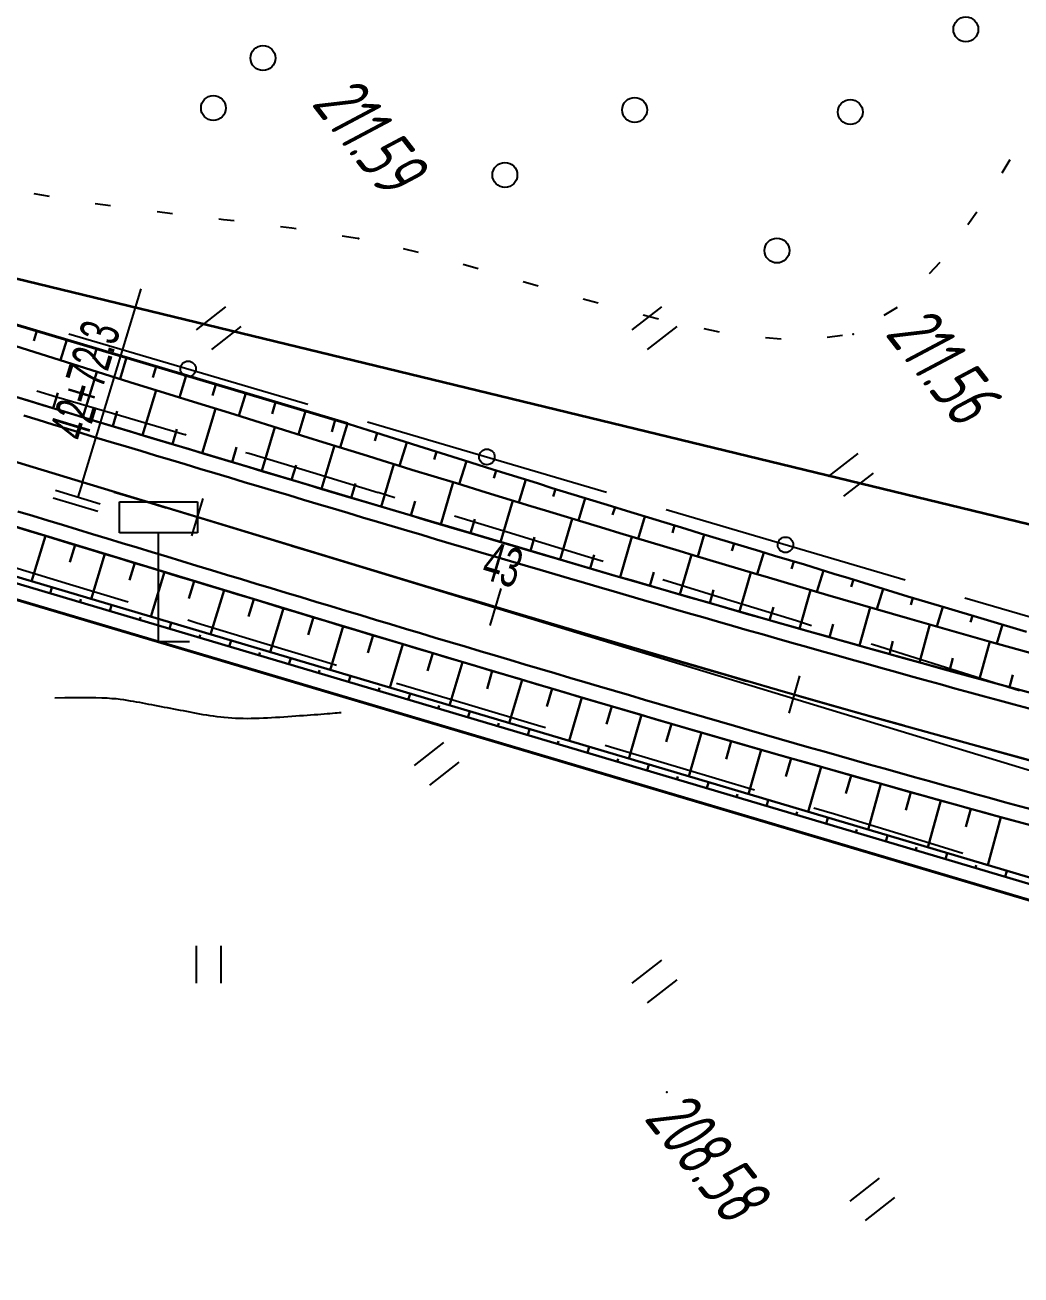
# Model space of a CAD drawing. Header units: millimetres. Extents: x -1799 to 6962, y -1020 to 4121.
# Drawn here: x 1985.3 to 2049.3, y 2191.9 to 2272.2 of the extents above; entities that cross this region are included whole.
import ezdxf
from ezdxf import colors
from ezdxf.entities.mleader import LeaderData, LeaderLine
from ezdxf.math import Vec2, Vec3

# ---------------------------------------------------------------- set-up
doc = ezdxf.new("R2010")
doc.units = ezdxf.units.MM
for name, pattern in [('CONTI', [0]), ('DASHED', [0.75, 0.5, -0.25]), ('STROT', [1.7, 0.5, -1.2])]:
    doc.linetypes.add(name, pattern=pattern)
for name, color, linetype, lineweight in [('10', 1, 'Continuous', 35), ('КОПИЯ_ОСЬ_13_ОТКОСЫ', 7, 'Continuous', 30), ('ОСЬ_ВЕРХ_ПОКРЫТИЯ_ГРАНИЦЫ_ПОЛОС', 7, 'Continuous', 30), ('ОСЬ_ВЕРХ_ПОКРЫТИЯ_ОСЬ', 1, 'Continuous', 30), ('Отметки', 5, 'Continuous', 30)]:
    doc.layers.add(name, color=color, linetype=linetype, lineweight=lineweight)
for name, color, linetype in [('_Ростелеком', 6, 'Continuous'), ('GOR_BDEFAULT', 212, 'CONTI'), ('PI_OTDEFAULT', 172, 'CONTI'), ('PI_TTDEFAULT', 5, 'CONTI'), ('PLN_O', 7, 'CONTI'), ('SIT_LDEFAULT', 7, 'CONTI'), ('ZAPSKDEFAULT', 7, 'CONTI'), ('КОПИЯ_ОСЬ_ТАНГЕНСЫ', 1, 'Continuous'), ('ОСЬ_ВЕРХ_ПОКРЫТИЯ_ПИКЕТЫ', 1, 'Continuous'), ('ОСЬ_ВЕРХ_ПОКРЫТИЯ_РАЗБИВКА_КРИВ', 1, 'Continuous'), ('ОСЬ_ВЕРХ_ПОКРЫТИЯ_ТАНГЕНСЫ', 1, 'Continuous'), ('разметка', 7, 'Continuous')]:
    doc.layers.add(name, color=color, linetype=linetype)
doc.styles.add('eskd', font='spds.shx', dxfattribs={"width": 1.2, "oblique": 15})
doc.styles.get("Standard").update_dxf_attribs({"font": 'arial.ttf'})
doc.styles.add('STYLE1', font='romand.shx', dxfattribs={"width": 0.9})
doc.styles.add('ГОСТ', font='', dxfattribs={"oblique": 15, "height": 4})
doc.styles.get('ГОСТ').set_extended_font_data('GOST type A')
doc.linetypes.add('кабель_связи_проект.', pattern='A,10,-1,["/",STYLE1,S=3,R=0,X=0,Y=-1.5],-4.1', length=15.1)

# ---------------------------------------------------------------- blocks, each defined once
blk = doc.blocks.new('BL_2011')
at = {"color": 0}
for p, q in [((0, 0), (0, 2.4)), ((1.6, 0), (1.6, 2.4))]:
    blk.add_line(p, q, dxfattribs=at)
blk = doc.blocks.new('BL_2002')
at = {"color": 0}
blk.add_circle((0, 0), 0.8, dxfattribs=at)
blk = doc.blocks.new('BL_13')
at = {"color": 0}
for p, q in [((-2.5, 7), (-2.5, 9)), ((-2.5, 9), (2.5, 9)), ((2.5, 9), (2.5, 7)), ((0, 7), (-2.5, 7)), ((0, 0), (0, 7)), ((2.5, 7), (0, 7)), ((2, 0), (0, 0))]:
    blk.add_line(p, q, dxfattribs=at)
blk = doc.blocks.new('_None')

msp = doc.modelspace()

# ---------------------------------------------------------------- linework, layer by layer
at = {"layer": '10'}
for points in [[(1669.736, 2453.013), (1726.416, 2400.563), (1756.386, 2382.173), (1836.676, 2319.303), (1870.276, 2298.053), (1950.006, 2264.373), (2101.216, 2227.683), (2162.086, 2219.923), (2159.526, 2213.473), (2297.716, 2209.333)], [(2183.506, 2191.983), (2147.736, 2194.533), (2142.616, 2191.883), (2116.186, 2194.943), (2121.506, 2198.673), (2060.256, 2212.883), (1954.216, 2244.373), (1908.266, 2259.993), (1868.806, 2274.963), (1861.986, 2277.543), (1816.176, 2308.343), (1771.536, 2341.523), (1769.966, 2334.713), (1760.116, 2342.793)]]:
    msp.add_lwpolyline(points, dxfattribs=at)
at = {"layer": '_Ростелеком', "linetype": 'кабель_связи_проект.', "lineweight": 40, "ltscale": 0.25}
msp.add_lwpolyline([(1696.715, 2398.476), (1727.091, 2370.957), (1759.705, 2347.136), (1771.536, 2341.523), (1788.745, 2328.732), (1824.304, 2302.879), (1851.469, 2285.137), (1851.469, 2285.137), (1863.175, 2278.062), (1878.271, 2271.373), (1892.091, 2266.13), (1908.266, 2259.993), (1954.216, 2244.373), (2038.371, 2219.382), (2060.256, 2212.883), (2096.453, 2204.486), (2121.506, 2198.673), (2147.736, 2194.533), (2165.621, 2193.258)], dxfattribs=at)
at = {"layer": 'GOR_BDEFAULT', "color": 212, "elevation": 210, "flags": 128}
msp.add_lwpolyline([(2005.652, 2228.019), (2005.532, 2228.009), (2005.402, 2227.999), (2005.262, 2227.989), (2005.102, 2227.979), (2004.932, 2227.959), (2004.742, 2227.949), (2004.552, 2227.929), (2004.352, 2227.919), (2004.142, 2227.899), (2003.922, 2227.889), (2003.692, 2227.869), (2003.462, 2227.849), (2003.222, 2227.829), (2002.982, 2227.819), (2002.732, 2227.799), (2002.482, 2227.779), (2002.222, 2227.759), (2001.972, 2227.739), (2001.712, 2227.719), (2001.442, 2227.709), (2001.182, 2227.689), (2000.922, 2227.679), (2000.652, 2227.669), (2000.392, 2227.659), (2000.132, 2227.649), (1999.872, 2227.649), (1999.612, 2227.639), (1999.362, 2227.649), (1999.112, 2227.649), (1998.862, 2227.659), (1998.622, 2227.669), (1998.382, 2227.689), (1998.142, 2227.709), (1997.912, 2227.739), (1997.682, 2227.769), (1997.452, 2227.799), (1997.232, 2227.829), (1997.012, 2227.859), (1996.792, 2227.899), (1996.582, 2227.939), (1996.362, 2227.979), (1996.152, 2228.009), (1995.942, 2228.059), (1995.732, 2228.099), (1995.532, 2228.139), (1995.322, 2228.179), (1995.112, 2228.219), (1994.912, 2228.259), (1994.702, 2228.299), (1994.502, 2228.339), (1994.302, 2228.369), (1994.102, 2228.409), (1993.892, 2228.449), (1993.692, 2228.489), (1993.492, 2228.529), (1993.302, 2228.559), (1993.102, 2228.599), (1992.902, 2228.639), (1992.712, 2228.679), (1992.512, 2228.709), (1992.322, 2228.749), (1992.122, 2228.779), (1991.912, 2228.819), (1991.692, 2228.849), (1991.462, 2228.879), (1991.202, 2228.909), (1990.922, 2228.929), (1990.612, 2228.959), (1990.272, 2228.969), (1989.892, 2228.989), (1989.462, 2228.989), (1988.992, 2228.989), (1988.472, 2228.989), (1987.902, 2228.979), (1987.262, 2228.959)], dxfattribs=at)
at = {"layer": 'PI_TTDEFAULT', "color": 5}
for p in [(2006.762, 2258.509, 211.595), (2038.532, 2252.369, 211.564), (2026.572, 2203.639, 208.581)]:
    msp.add_point(p, dxfattribs=at)
at = {"layer": 'PLN_O'}
for p, q in [((1988.152, 2252.389), (2003.502, 2247.869)), ((2007.342, 2246.729), (2022.692, 2242.209)), ((2026.522, 2241.079), (2041.872, 2236.559)), ((2045.712, 2235.419), (2049.922, 2234.179))]:
    msp.add_line(p, q, dxfattribs=at)
for centre in [(1995.822, 2250.129), (2015.012, 2244.469), (2034.192, 2238.819)]:
    msp.add_circle(centre, 0.5, dxfattribs=at)
at = {"layer": 'SIT_LDEFAULT', "color": 7}
for p, q in [((2048.122, 2262.729), (2048.632, 2263.589)), ((1985.902, 2261.409), (1986.892, 2261.239)), ((1989.842, 2260.749), (1990.832, 2260.619)), ((1993.822, 2260.239), (1994.812, 2260.119)), ((2045.912, 2259.399), (2046.482, 2260.219)), ((1997.792, 2259.779), (1998.102, 2259.739)), ((1998.102, 2259.739), (1998.782, 2259.659)), ((2001.762, 2259.289), (2002.482, 2259.199)), ((2002.482, 2259.199), (2002.752, 2259.159)), ((2005.712, 2258.689), (2006.702, 2258.529)), ((2009.632, 2257.859), (2010.602, 2257.639)), ((2043.452, 2256.259), (2044.132, 2256.989)), ((2013.492, 2256.849), (2014.452, 2256.579)), ((2017.342, 2255.749), (2018.302, 2255.469)), ((2021.192, 2254.639), (2022.162, 2254.379)), ((2040.532, 2253.579), (2041.382, 2254.099)), ((2025.062, 2253.599), (2026.032, 2253.339)), ((2028.952, 2252.719), (2029.932, 2252.519)), ((2036.872, 2252.159), (2037.862, 2252.289)), ((2032.912, 2252.139), (2033.912, 2252.049)), ((1987.372, 2248.319), (1986.112, 2248.689)), ((1991.482, 2247.109), (1987.372, 2248.319)), ((1995.602, 2245.889), (1991.482, 2247.109)), ((1995.702, 2245.869), (1995.602, 2245.899)), ((1999.712, 2244.679), (1999.532, 2244.729)), ((2003.822, 2243.439), (1999.712, 2244.679)), ((2008.022, 2242.169), (2003.822, 2243.439)), ((2009.102, 2241.849), (2008.022, 2242.179)), ((2016.812, 2239.479), (2012.932, 2240.669)), ((2021.332, 2238.099), (2016.812, 2239.479)), ((2022.492, 2237.739), (2021.332, 2238.099)), ((1984.122, 2237.539), (1988.202, 2236.289)), ((1988.202, 2236.289), (1991.972, 2235.149)), ((2030.412, 2235.299), (2026.312, 2236.559)), ((2034.892, 2233.929), (2030.412, 2235.309)), ((1995.792, 2233.989), (1996.372, 2233.809)), ((1996.372, 2233.809), (2000.462, 2232.569)), ((2035.872, 2233.619), (2034.892, 2233.929)), ((2000.462, 2232.569), (2004.662, 2231.299)), ((2039.852, 2232.389), (2039.692, 2232.439)), ((2045.622, 2230.579), (2039.852, 2232.389)), ((2004.662, 2231.289), (2005.362, 2231.079)), ((2049.232, 2229.439), (2045.622, 2230.579)), ((2009.202, 2229.929), (2013.622, 2228.609)), ((2013.622, 2228.609), (2018.272, 2227.219)), ((2018.272, 2227.219), (2018.782, 2227.069)), ((2022.612, 2225.939), (2022.952, 2225.839)), ((2022.952, 2225.829), (2027.612, 2224.439)), ((2027.612, 2224.439), (2032.202, 2223.079)), ((2036.022, 2221.919), (2037.352, 2221.519)), ((2037.352, 2221.529), (2043.452, 2219.659)), ((2043.452, 2219.659), (2045.592, 2218.999))]:
    msp.add_line(p, q, dxfattribs=at)
at = {"layer": 'КОПИЯ_ОСЬ_13_ОТКОСЫ'}
for p, q in [((1986.104, 2252.564), (1985.913, 2251.922)), ((1988.021, 2251.992), (1987.629, 2250.679)), ((1989.938, 2251.42), (1989.738, 2250.75)), ((1991.854, 2250.849), (1991.445, 2249.478)), ((1993.771, 2250.277), (1993.563, 2249.58)), ((1995.687, 2249.706), (1995.265, 2248.289)), ((1997.604, 2249.134), (1997.389, 2248.414)), ((1999.52, 2248.562), (1999.084, 2247.101)), ((2001.437, 2247.991), (2001.216, 2247.248)), ((2003.354, 2247.419), (2002.904, 2245.913)), ((2005.27, 2246.847), (2005.042, 2246.083)), ((1986.957, 2235.694), (1987.071, 2236.077)), ((1988.875, 2235.124), (1988.932, 2235.316)), ((1990.792, 2234.555), (1990.906, 2234.938)), ((1992.709, 2233.986), (1992.766, 2234.177)), ((1994.626, 2233.416), (1994.74, 2233.8)), ((1996.544, 2232.847), (1996.601, 2233.039)), ((1998.461, 2232.278), (1998.575, 2232.661)), ((2000.378, 2231.708), (2000.435, 2231.9)), ((2002.295, 2231.139), (2002.409, 2231.522)), ((2004.213, 2230.569), (2004.27, 2230.761)), ((2006.13, 2230), (2006.244, 2230.384)), ((2008.047, 2229.431), (2008.104, 2229.622)), ((2009.964, 2228.861), (2010.078, 2229.245)), ((2011.882, 2228.292), (2011.939, 2228.484)), ((2013.799, 2227.723), (2013.913, 2228.106)), ((2015.716, 2227.153), (2015.773, 2227.345)), ((2017.633, 2226.584), (2017.747, 2226.967)), ((2019.551, 2226.015), (2019.608, 2226.206)), ((2021.468, 2225.445), (2021.582, 2225.829)), ((2023.385, 2224.876), (2023.442, 2225.068)), ((2025.302, 2224.307), (2025.416, 2224.69)), ((2027.22, 2223.737), (2027.277, 2223.929)), ((2029.137, 2223.168), (2029.251, 2223.551)), ((2031.054, 2222.599), (2031.111, 2222.79)), ((2032.971, 2222.029), (2033.085, 2222.413)), ((2034.889, 2221.46), (2034.946, 2221.652)), ((2036.806, 2220.89), (2036.92, 2221.274)), ((2038.723, 2220.321), (2038.78, 2220.513)), ((2040.64, 2219.752), (2040.754, 2220.135)), ((2042.558, 2219.182), (2042.615, 2219.374)), ((2044.475, 2218.613), (2044.589, 2218.997)), ((2046.392, 2218.044), (2046.449, 2218.235)), ((2048.309, 2217.474), (2048.423, 2217.858))]:
    msp.add_line(p, q, dxfattribs=at)
for points in [[(1880.867, 2271.457), (1892.446, 2267.065), (1908.604, 2260.935), (1954.519, 2245.327), (2038.656, 2220.341), (2060.512, 2213.851), (2096.679, 2205.46)], [(1881.029, 2271.824), (1892.588, 2267.439), (1908.74, 2261.311), (1954.641, 2245.708), (2038.77, 2220.725), (2060.614, 2214.238), (2096.77, 2205.849)], [(1964.969, 2254.346), (1990.226, 2246.662), (2008.417, 2241.211), (2017.034, 2238.657), (2023.261, 2236.832), (2028.532, 2235.303), (2034.285, 2233.654), (2040.043, 2232.028), (2047.246, 2230.033), (2054.46, 2228.081), (2063.13, 2225.808), (2064.689, 2225.409)], [(1979.381, 2253.276), (1992.068, 2249.282), (1994.933, 2248.394), (1995.886, 2248.093), (1998.75, 2247.206), (1999.703, 2246.906), (2003.52, 2245.722), (2004.473, 2245.424), (2007.336, 2244.542), (2008.288, 2244.243), (2009.242, 2243.949), (2010.194, 2243.649), (2013.057, 2242.773), (2014.964, 2242.184), (2017.826, 2241.312), (2018.778, 2241.015), (2022.596, 2239.861), (2023.548, 2239.565), (2027.367, 2238.422), (2028.319, 2238.129), (2032.139, 2236.996), (2033.092, 2236.707), (2036.914, 2235.586), (2037.871, 2235.311), (2042.173, 2234.066), (2047.436, 2232.569), (2050.307, 2231.762)], [(1979.381, 2253.276), (1992.068, 2249.282), (1994.933, 2248.394), (1995.886, 2248.093), (1998.75, 2247.206), (1999.703, 2246.906), (2003.52, 2245.722), (2004.473, 2245.424), (2007.336, 2244.542), (2008.288, 2244.243), (2009.242, 2243.949), (2010.194, 2243.649), (2013.057, 2242.773), (2014.964, 2242.184), (2017.826, 2241.312), (2018.778, 2241.015), (2022.596, 2239.861), (2023.548, 2239.565), (2027.367, 2238.422), (2028.319, 2238.129), (2032.139, 2236.996), (2033.093, 2236.707), (2036.914, 2235.586), (2037.871, 2235.311), (2042.173, 2234.066), (2047.435, 2232.569), (2050.307, 2231.762)], [(1989.061, 2247.016), (1989.953, 2249.948)], [(1953.068, 2249.61), (2004.652, 2233.924), (2013.761, 2231.188), (2020.963, 2229.049), (2028.176, 2226.935), (2032.991, 2225.542), (2037.33, 2224.302), (2042.639, 2222.805), (2047.473, 2221.464), (2051.829, 2220.274), (2057.892, 2218.653), (2063.963, 2217.066), (2064.45, 2216.941)], [(1987.148, 2247.598), (1987.449, 2248.588)], [(1992.891, 2245.863), (1993.759, 2248.758)], [(1990.976, 2246.437), (1991.269, 2247.416)], [(1996.723, 2244.715), (1997.578, 2247.569)], [(2004.939, 2246.963), (2007.797, 2246.068), (2008.745, 2245.757), (2009.698, 2245.46), (2010.646, 2245.149), (2013.504, 2244.261), (2014.454, 2243.957), (2015.405, 2243.658), (2018.263, 2242.776), (2019.211, 2242.469), (2023.023, 2241.304), (2023.971, 2240.998), (2027.785, 2239.847), (2028.734, 2239.545), (2032.549, 2238.406), (2033.498, 2238.108), (2035.407, 2237.546), (2037.308, 2236.958), (2038.26, 2236.67), (2042.063, 2235.505), (2044.443, 2234.787), (2049.679, 2233.221)], [(2006.067, 2246.61), (2005.588, 2245.081)], [(1994.807, 2245.289), (1995.096, 2246.254)], [(2000.555, 2243.567), (2001.398, 2246.38)], [(2007.974, 2246.01), (2007.808, 2245.502)], [(1998.639, 2244.141), (1998.924, 2245.092)], [(2004.386, 2242.418), (2005.218, 2245.195)], [(2009.879, 2245.4), (2009.389, 2243.903)], [(2011.786, 2244.795), (2011.63, 2244.293)], [(2013.695, 2244.2), (2013.222, 2242.722)], [(2002.47, 2242.993), (2002.751, 2243.93)], [(2008.218, 2241.27), (2009.039, 2244.011)], [(2015.602, 2243.597), (2015.449, 2243.103)], [(2006.302, 2241.844), (2006.579, 2242.77)], [(2012.053, 2240.133), (2012.853, 2242.835)], [(2017.513, 2243.007), (2017.062, 2241.545)], [(2019.42, 2242.405), (2019.271, 2241.917)], [(2021.333, 2241.82), (2020.891, 2240.376)], [(2010.135, 2240.701), (2010.406, 2241.616)], [(2015.888, 2238.997), (2016.678, 2241.662)], [(2023.244, 2241.232), (2023.09, 2240.753)], [(2013.97, 2239.565), (2014.237, 2240.466)], [(2019.726, 2237.868), (2020.496, 2240.496)], [(2025.155, 2240.641), (2024.724, 2239.213)], [(1986.648, 2239.399), (1985.756, 2236.468)], [(2017.806, 2238.431), (2018.067, 2239.32)], [(2023.564, 2236.744), (2024.316, 2239.335)], [(2027.07, 2240.063), (2026.926, 2239.587)], [(2028.98, 2239.471), (2028.558, 2238.058)], [(1988.561, 2238.817), (1988.225, 2237.71)], [(2030.896, 2238.899), (2030.756, 2238.428)], [(1990.475, 2238.236), (1989.591, 2235.329)], [(2021.645, 2237.306), (2021.902, 2238.181)], [(2027.406, 2235.629), (2028.146, 2238.182)], [(2032.812, 2238.324), (2032.372, 2236.925)], [(2034.727, 2237.747), (2034.589, 2237.278)], [(1992.388, 2237.654), (1992.05, 2236.542)], [(1994.302, 2237.072), (1993.425, 2234.19)], [(2025.485, 2236.187), (2025.736, 2237.05)], [(2031.25, 2234.524), (2031.973, 2237.045)], [(2036.64, 2237.165), (2036.215, 2235.791)], [(1996.215, 2236.49), (1995.876, 2235.375)], [(2038.553, 2236.58), (2038.412, 2236.122)], [(1998.129, 2235.908), (1997.26, 2233.051)], [(2000.042, 2235.326), (1999.702, 2234.207)], [(2029.327, 2235.075), (2029.571, 2235.926)], [(2035.096, 2233.425), (2035.799, 2235.913)], [(2040.465, 2235.994), (2040.061, 2234.677)], [(2042.378, 2235.41), (2042.245, 2234.97)], [(2001.956, 2234.744), (2001.095, 2231.913)], [(2033.173, 2233.973), (2033.414, 2234.813)], [(2038.946, 2232.338), (2039.641, 2234.799)], [(2044.292, 2234.833), (2043.912, 2233.571)], [(2003.869, 2234.162), (2003.527, 2233.038)], [(2037.021, 2232.881), (2037.255, 2233.711)], [(2042.798, 2231.26), (2043.474, 2233.696)], [(2046.209, 2234.259), (2046.083, 2233.839)], [(2048.125, 2233.686), (2047.763, 2232.477)], [(2005.784, 2233.584), (2004.939, 2230.771)], [(2007.699, 2233.009), (2007.36, 2231.878)], [(2009.615, 2232.434), (2008.773, 2229.632)], [(2040.871, 2231.796), (2041.1, 2232.617)], [(2046.653, 2230.195), (2047.314, 2232.603)], [(2011.53, 2231.858), (2011.189, 2230.722)], [(2013.445, 2231.283), (2012.608, 2228.494)], [(2044.725, 2230.726), (2044.949, 2231.538)], [(2015.362, 2230.712), (2015.023, 2229.569)], [(2048.582, 2229.668), (2048.801, 2230.471)], [(2017.28, 2230.143), (2016.451, 2227.352)], [(2019.197, 2229.574), (2018.855, 2228.423)], [(2021.114, 2229.005), (2020.296, 2226.211)], [(2023.034, 2228.442), (2022.694, 2227.284)], [(2024.953, 2227.88), (2024.13, 2225.072)], [(2026.872, 2227.317), (2026.531, 2226.152)], [(2028.792, 2226.757), (2027.975, 2223.93)], [(2030.713, 2226.201), (2030.375, 2225.031)], [(2032.635, 2225.645), (2031.809, 2222.792)], [(2034.557, 2225.095), (2034.221, 2223.919)], [(2036.48, 2224.545), (2035.653, 2221.65)], [(2038.404, 2223.999), (2038.074, 2222.83)], [(2040.329, 2223.456), (2039.498, 2220.508)], [(2042.254, 2222.914), (2041.927, 2221.753)], [(2044.181, 2222.377), (2043.345, 2219.366)], [(2046.108, 2221.842), (2045.788, 2220.69)], [(2048.036, 2221.31), (2047.193, 2218.223)]]:
    msp.add_lwpolyline(points, dxfattribs=at)
at = {"layer": 'КОПИЯ_ОСЬ_13_ОТКОСЫ', "lineweight": 40, "ltscale": 7}
msp.add_lwpolyline([(1949.69, 2263.425), (2006.067, 2246.61)], dxfattribs=at)
at = {"layer": 'КОПИЯ_ОСЬ_ТАНГЕНСЫ'}
msp.add_line((1871.04, 2278.739), (2119.942, 2203.019), dxfattribs=at)
at = {"layer": 'ОСЬ_ВЕРХ_ПОКРЫТИЯ_ГРАНИЦЫ_ПОЛОС', "linetype": 'Continuous'}
for points in [[(1984.613, 2248.369), (1985.549, 2248.085), (1986.484, 2247.8), (1987.42, 2247.516), (1988.355, 2247.231), (1989.291, 2246.947), (1990.226, 2246.662), (1991.172, 2246.378), (1992.118, 2246.093), (1993.063, 2245.809), (1994.009, 2245.525), (1994.955, 2245.241), (1995.9, 2244.957), (1996.846, 2244.673), (1997.792, 2244.389), (1998.737, 2244.105), (1999.683, 2243.822), (2000.628, 2243.538), (2001.574, 2243.255), (2002.519, 2242.972), (2003.465, 2242.689), (2004.41, 2242.406), (2005.356, 2242.124), (2006.301, 2241.842), (2007.247, 2241.56), (2008.192, 2241.278), (2009.138, 2240.996), (2010.083, 2240.715), (2011.029, 2240.434), (2011.975, 2240.153), (2012.92, 2239.873), (2013.866, 2239.593), (2014.812, 2239.313), (2015.757, 2239.034), (2016.703, 2238.755), (2017.649, 2238.476), (2018.595, 2238.198), (2019.541, 2237.92), (2020.487, 2237.643), (2021.433, 2237.366), (2022.38, 2237.089), (2023.326, 2236.813), (2024.272, 2236.537), (2025.219, 2236.262), (2026.165, 2235.987), (2027.112, 2235.713), (2028.058, 2235.44), (2029.005, 2235.167), (2029.952, 2234.894), (2030.899, 2234.622), (2031.846, 2234.35), (2032.793, 2234.08), (2033.741, 2233.809), (2034.688, 2233.54), (2035.636, 2233.271), (2036.583, 2233.002), (2037.531, 2232.734), (2038.479, 2232.467), (2039.427, 2232.201), (2040.375, 2231.935), (2041.323, 2231.67), (2042.272, 2231.406), (2043.22, 2231.142), (2044.169, 2230.879), (2045.118, 2230.617), (2046.067, 2230.356), (2047.016, 2230.095), (2047.965, 2229.835), (2048.915, 2229.576), (2049.864, 2229.318)], [(2049.847, 2228.287), (2048.892, 2228.546), (2047.938, 2228.806), (2046.984, 2229.067), (2046.03, 2229.329), (2045.076, 2229.591), (2044.123, 2229.854), (2043.169, 2230.118), (2042.216, 2230.383), (2041.263, 2230.649), (2040.31, 2230.915), (2039.357, 2231.182), (2038.405, 2231.449), (2037.452, 2231.718), (2036.5, 2231.987), (2035.548, 2232.256), (2034.596, 2232.526), (2033.644, 2232.797), (2032.692, 2233.069), (2031.74, 2233.341), (2030.788, 2233.613), (2029.837, 2233.887), (2028.886, 2234.16), (2027.934, 2234.435), (2026.983, 2234.709), (2026.032, 2234.985), (2025.081, 2235.261), (2024.13, 2235.537), (2023.18, 2235.814), (2022.229, 2236.091), (2021.279, 2236.369), (2020.328, 2236.647), (2019.378, 2236.926), (2018.427, 2237.205), (2017.477, 2237.484), (2016.527, 2237.764), (2015.577, 2238.044), (2014.627, 2238.325), (2013.677, 2238.606), (2012.727, 2238.887), (2011.777, 2239.169), (2010.827, 2239.451), (2009.877, 2239.733), (2008.927, 2240.015), (2007.978, 2240.298), (2007.028, 2240.581), (2006.078, 2240.865), (2005.129, 2241.148), (2004.179, 2241.432), (2003.23, 2241.716), (2002.28, 2242), (2001.33, 2242.284), (2000.381, 2242.569), (1999.431, 2242.853), (1998.482, 2243.138), (1997.532, 2243.423), (1996.583, 2243.708), (1995.633, 2243.993), (1994.683, 2244.278), (1993.734, 2244.564), (1992.784, 2244.849), (1991.834, 2245.134), (1990.885, 2245.42), (1989.935, 2245.705), (1989, 2245.99), (1988.064, 2246.274), (1987.129, 2246.559), (1986.193, 2246.844), (1985.258, 2247.128)]]:
    msp.add_lwpolyline(points, dxfattribs=at)
at = {"layer": 'ОСЬ_ВЕРХ_ПОКРЫТИЯ_ГРАНИЦЫ_ПОЛОС', "linetype": 'Continuous', "lineweight": 30}
for points in [[(2050.202, 2221.752), (2049.235, 2222.017), (2048.268, 2222.282), (2047.302, 2222.548), (2046.336, 2222.815), (2045.369, 2223.082), (2044.404, 2223.351), (2043.438, 2223.62), (2042.473, 2223.89), (2041.508, 2224.161), (2040.543, 2224.432), (2039.578, 2224.704), (2038.614, 2224.977), (2037.65, 2225.251), (2036.686, 2225.525), (2035.723, 2225.8), (2034.759, 2226.075), (2033.796, 2226.352), (2032.833, 2226.628), (2031.871, 2226.906), (2030.908, 2227.184), (2029.946, 2227.462), (2028.984, 2227.742), (2028.022, 2228.021), (2027.06, 2228.302), (2026.099, 2228.582), (2025.138, 2228.864), (2024.177, 2229.145), (2023.216, 2229.428), (2022.255, 2229.711), (2021.295, 2229.994), (2020.334, 2230.278), (2019.374, 2230.562), (2018.414, 2230.846), (2017.454, 2231.131), (2016.495, 2231.417), (2015.535, 2231.702), (2014.576, 2231.988), (2013.616, 2232.275), (2012.657, 2232.562), (2011.698, 2232.849), (2010.74, 2233.136), (2009.781, 2233.424), (2008.823, 2233.712), (2007.864, 2234), (2006.906, 2234.289), (2005.948, 2234.578), (2004.99, 2234.867), (2004.032, 2235.156), (2003.074, 2235.446), (2002.116, 2235.735), (2001.159, 2236.025), (2000.201, 2236.315), (1999.244, 2236.606), (1998.286, 2236.896), (1997.329, 2237.186), (1996.372, 2237.477), (1995.415, 2237.768), (1994.458, 2238.059), (1993.501, 2238.349), (1992.544, 2238.64), (1991.587, 2238.931), (1990.63, 2239.222), (1989.673, 2239.513), (1988.717, 2239.804), (1987.76, 2240.095), (1986.803, 2240.386), (1985.847, 2240.677), (1984.89, 2240.968)], [(2049.94, 2220.788), (2048.972, 2221.052), (2048.004, 2221.318), (2047.037, 2221.584), (2046.069, 2221.851), (2045.102, 2222.119), (2044.136, 2222.387), (2043.17, 2222.657), (2042.204, 2222.927), (2041.238, 2223.198), (2040.272, 2223.469), (2039.307, 2223.742), (2038.342, 2224.015), (2037.377, 2224.289), (2036.413, 2224.563), (2035.448, 2224.838), (2034.484, 2225.114), (2033.521, 2225.39), (2032.557, 2225.667), (2031.594, 2225.945), (2030.631, 2226.223), (2029.668, 2226.502), (2028.705, 2226.781), (2027.743, 2227.061), (2026.781, 2227.341), (2025.819, 2227.622), (2024.857, 2227.904), (2023.895, 2228.186), (2022.934, 2228.468), (2021.973, 2228.751), (2021.012, 2229.035), (2020.051, 2229.319), (2019.09, 2229.603), (2018.13, 2229.887), (2017.17, 2230.173), (2016.21, 2230.458), (2015.25, 2230.744), (2014.29, 2231.03), (2013.33, 2231.317), (2012.371, 2231.604), (2011.412, 2231.891), (2010.453, 2232.178), (2009.494, 2232.466), (2008.535, 2232.754), (2007.576, 2233.043), (2006.618, 2233.332), (2005.659, 2233.62), (2004.701, 2233.91), (2003.743, 2234.199), (2002.785, 2234.489), (2001.827, 2234.778), (2000.869, 2235.068), (1999.911, 2235.358), (1998.954, 2235.649), (1997.996, 2235.939), (1997.039, 2236.23), (1996.081, 2236.52), (1995.124, 2236.811), (1994.167, 2237.102), (1993.21, 2237.393), (1992.253, 2237.684), (1991.296, 2237.975), (1990.339, 2238.266), (1989.382, 2238.557), (1988.426, 2238.848), (1987.469, 2239.139), (1986.512, 2239.43), (1985.556, 2239.721), (1984.599, 2240.012)]]:
    msp.add_lwpolyline(points, dxfattribs=at)
at = {"layer": 'ОСЬ_ВЕРХ_ПОКРЫТИЯ_ОСЬ'}
msp.add_lwpolyline([(1963.802, 2250.519), (1989.025, 2242.846), (1989.025, 2242.846), (2002.31, 2238.811), (2010.856, 2236.234), (2016.556, 2234.528), (2021.31, 2233.117), (2026.067, 2231.717), (2029.875, 2230.607), (2033.686, 2229.505), (2037.5, 2228.413), (2040.362, 2227.6), (2043.226, 2226.795), (2046.092, 2225.995), (2048.96, 2225.203), (2051.829, 2224.419)], dxfattribs=at)
at = {"layer": 'ОСЬ_ВЕРХ_ПОКРЫТИЯ_ПИКЕТЫ'}
for p, q in [((1996.065, 2239.399), (1996.792, 2241.791)), ((2015.22, 2233.623), (2015.934, 2236.018)), ((2015.22, 2233.623), (2015.934, 2236.018)), ((2034.424, 2227.992), (2035.114, 2230.395))]:
    msp.add_line(p, q, dxfattribs=at)
at = {"layer": 'ОСЬ_ВЕРХ_ПОКРЫТИЯ_РАЗБИВКА_КРИВ'}
for p, q in [((1989.025, 2242.846), (1992.809, 2255.283)), ((1989.025, 2242.846), (1988.734, 2241.89)), ((1987.153, 2241.848), (1990.024, 2240.975)), ((1987.299, 2242.326), (1990.169, 2241.453))]:
    msp.add_line(p, q, dxfattribs=at)
at = {"layer": 'ОСЬ_ВЕРХ_ПОКРЫТИЯ_ТАНГЕНСЫ'}
msp.add_line((1871.04, 2278.739), (2119.942, 2203.019), dxfattribs=at)
at = {"layer": 'разметка', "linetype": 'STROT', "lineweight": 30, "ltscale": 7}
msp.add_lwpolyline([(1420.047, 2714.635), (1440.394, 2684.83, 0.00543), (1456.53, 2662.118, 0.01189), (1456.53, 2662.118, 0.000612), (1456.53, 2662.118, 0.019467), (1511.957, 2592.422, 0.000292), (1511.957, 2592.422), (1511.957, 2592.422), (1564.877, 2531.328, 0.016638), (1591.789, 2501.746, 0.021736), (1625.842, 2471.19), (1679.386, 2425.882, 0.01625), (1781.272, 2345.198), (1793.111, 2336.433, 0.037498), (1867.956, 2286.613, 0.010492), (1879.201, 2280.953, 0.037499), (1963.803, 2250.519), (1979.687, 2245.687), (1979.687, 2245.687, 0.001669), (2014.916, 2235.019), (2014.916, 2235.019)], format="xyb", dxfattribs=at)
at = {"layer": 'разметка', "linetype": 'DASHED', "lineweight": 30, "ltscale": 14}
msp.add_lwpolyline([(2095.236, 2213.783, -0.010955), (2064.927, 2220.949), (2064.927, 2220.949), (2064.927, 2220.949, -0.009686), (2014.916, 2235.019)], format="xyb", dxfattribs=at)

# ---------------------------------------------------------------- block references
at = {"layer": '_Ростелеком'}
msp.add_blockref('BL_13', (1993.917, 2232.584), dxfattribs=at)
at = {"layer": 'ZAPSKDEFAULT', "color": 7, "rotation": 307.9999999999999}
for name, p in [('BL_2002', (2045.779, 2271.946)), ('BL_2002', (2000.626, 2270.107)), ('BL_2002', (1997.448, 2266.896)), ('BL_2002', (2024.501, 2266.771)), ('BL_2002', (2038.352, 2266.639)), ('BL_2002', (2016.167, 2262.596)), ('BL_2002', (2033.643, 2257.735)), ('BL_2011', (1996.352, 2252.639)), ('BL_2011', (2024.352, 2252.639)), ('BL_2011', (2036.963, 2243.21)), ('BL_2011', (2010.352, 2224.639)), ('BL_2011', (2024.352, 2210.639)), ('BL_2011', (2038.352, 2196.639))]:
    msp.add_blockref(name, p, dxfattribs=at)
at = {"layer": 'ZAPSKDEFAULT', "color": 7}
msp.add_blockref('BL_2011', (1996.352, 2210.639), dxfattribs=at)

# ---------------------------------------------------------------- texts
at = {"layer": 'PI_OTDEFAULT', "color": 172, "style": 'eskd', "oblique": 10, "width": 0.8}
for s, p in [('211.59', (2003.685, 2267.158)), ('211.56', (2040.532, 2252.369)), ('208.58', (2025.045, 2201.937))]:
    msp.add_text(s, height=3.5, rotation=308, dxfattribs=at).set_placement(p)
at = {"layer": 'ОСЬ_ВЕРХ_ПОКРЫТИЯ_ПИКЕТЫ', "width": 0.6}
msp.add_text('43', height=2.5, rotation=343.38549, dxfattribs=at).set_placement((2014.568, 2236.687))
at = {"layer": 'ОСЬ_ВЕРХ_ПОКРЫТИЯ_РАЗБИВКА_КРИВ', "width": 0.6}
msp.add_text('42+72.3', height=2.5, rotation=73.07935, dxfattribs=at).set_placement((1989.274, 2245.384))

# ---------------------------------------------------------------- leaders
at = {"layer": 'Отметки', "ltscale": 0.2}
ml = msp.add_multileader_mtext('Standard', dxfattribs=at)
ml.set_content('212,35', color=256, style='ГОСТ')
ml.set_leader_properties()
ml.set_arrow_properties(name='NONE')
ml.build(insert=Vec2(0, 0))
ml.multileader.update_dxf_attribs({"text_left_attachment_type": 6, "text_right_attachment_type": 6, "dogleg_length": 0.36, "arrow_head_size": 2})
ctx = ml.context
ctx.base_point, ctx.arrow_head_size, ctx.landing_gap_size, ctx.plane_origin, ctx.plane_x_axis, ctx.plane_y_axis = Vec3(1960.334, 2289.917), 2, 0, Vec3(1962.123, 2216.2), Vec3(0.922638, -0.385666), Vec3(0.385666, 0.922638)
ctx.left_attachment, ctx.right_attachment, ctx.text_align_type = 6, 6, 2
notes = []
notes.append((ctx, [(1, (1, 1, 0), (1978.878, 2282.166), (-0.922638, 0.385666), 0.36, [(0, [(1966.77, 2249.614)], 0, [])])]))
ctx.mtext.insert, ctx.mtext.text_direction, ctx.mtext.rotation, ctx.mtext.alignment, ctx.mtext.line_spacing_style, ctx.mtext.flow_direction = Vec3(1980.32, 2286.549), Vec3(0.922638, -0.385666), 5.887256, 3, 2, 5
for ctx, leaders in notes:
    for number, flags, end, landing, length, lines in leaders:
        leader = LeaderData()
        leader.index, (leader.has_last_leader_line, leader.has_dogleg_vector, leader.attachment_direction) = number, flags
        leader.last_leader_point, leader.dogleg_vector, leader.dogleg_length = Vec3(end), Vec3(landing), length
        for number, points, colour, breaks in lines:
            line = LeaderLine()
            line.index, line.vertices, line.color, line.breaks = number, Vec3.list(points), colors.encode_raw_color(colour), breaks
            leader.lines.append(line)
        ctx.leaders.append(leader)

doc.saveas('drawing.dxf')
